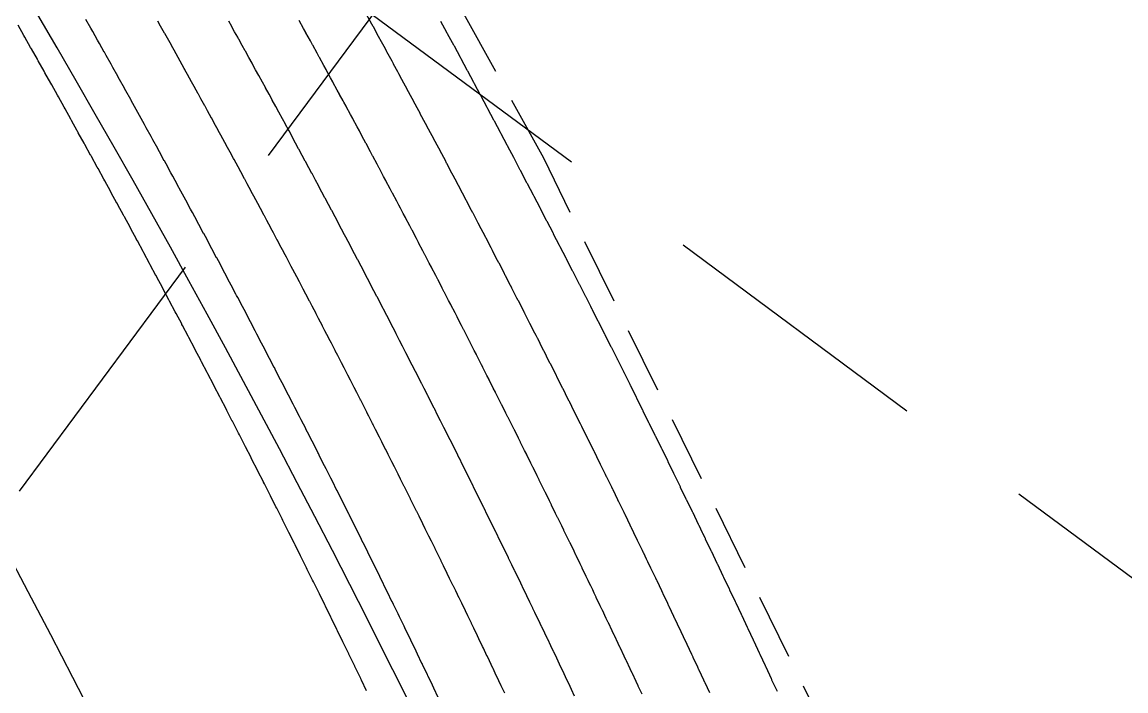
# Model space of a CAD drawing. Header units: feet. Extents: x 2260 to 6199, y 3666 to 7344.
# Drawn here: x 5023.9 to 5077.4, y 4285.1 to 4317.5 of the extents above; entities that cross this region are included whole.
import ezdxf

# ---------------------------------------------------------------- set-up
doc = ezdxf.new("R2010")
doc.units = ezdxf.units.FT
doc.header["$LTSCALE"] = 40
doc.header["$MEASUREMENT"] = 0
doc.linetypes.add('HIDDEN', pattern=[0.375, 0.25, -0.125])
doc.linetypes.add('TIGHT', pattern=[0.12, 0.08, -0.04])
for name, color, linetype in [('BOUNDARY-LINE', 1, 'CONTINUOUS'), ('EOP-PROP', 4, 'CONTINUOUS'), ('ESMT-LINE', 6, 'TIGHT'), ('GRID', 254, 'HIDDEN'), ('PC', 43, 'CONTINUOUS'), ('POND', 5, 'CONTINUOUS')]:
    doc.layers.add(name, color=color, linetype=linetype)

msp = doc.modelspace()

# ---------------------------------------------------------------- hatches: boundary and pattern name
at = {"layer": 'POND'}
h = msp.add_hatch(dxfattribs=at)
h.set_pattern_fill('ANSI31', color=256, scale=60, style=0)
edge = h.paths.add_edge_path()
edge.add_line((4863.353, 6262.326), (4832.613, 6283.584))
edge.add_line((4832.613, 6283.584), (4828.951, 6094.848))
edge.add_line((4828.951, 6094.848), (4828.265, 6021.936))
edge.add_line((4828.265, 6021.936), (4847.632, 5898.393))
edge.add_line((4847.632, 5898.393), (4848.09, 5787.699))
edge.add_line((4848.09, 5787.699), (4853.68, 5749.385))
edge.add_line((4853.68, 5749.385), (4869.801, 5688.769))
edge.add_line((4869.801, 5688.769), (4874.377, 5637.74))
edge.add_line((4874.377, 5637.74), (4884.838, 5598.232))
edge.add_line((4884.838, 5598.232), (4879.893, 5563.291))
edge.add_line((4879.893, 5563.291), (4875.071, 5535.802))
edge.add_line((4875.071, 5535.802), (4886.827, 5492.93))
edge.add_line((4886.827, 5492.93), (4883.048, 5458.457))
edge.add_line((4883.048, 5458.457), (4889.304, 5416.552))
edge.add_line((4889.304, 5416.552), (4906.429, 5313.795))
edge.add_line((4906.429, 5313.795), (4892.003, 5244.123))
edge.add_line((4892.003, 5244.123), (4898.159, 5209.036))
edge.add_line((4898.159, 5209.036), (4893.387, 5196.187))
edge.add_line((4893.387, 5196.187), (4908.411, 5098.29))
edge.add_line((4908.411, 5098.29), (4924.305, 5022.584))
edge.add_line((4924.305, 5022.584), (4923.267, 4983.396))
edge.add_line((4923.267, 4983.396), (4937.517, 4964.849))
edge.add_line((4937.517, 4964.849), (4969.271, 4921.35))
edge.add_line((4969.271, 4921.35), (4967.618, 4860.729))
edge.add_line((4967.618, 4860.729), (4960.155, 4836.434))
edge.add_line((4960.155, 4836.434), (4955.165, 4822.588))
edge.add_line((4955.165, 4822.588), (4971.989, 4795.467))
edge.add_line((4971.989, 4795.467), (4979.836, 4773.672))
edge.add_line((4979.836, 4773.672), (4989.694, 4738.399))
edge.add_line((4989.694, 4738.399), (4988.655, 4699.211))
edge.add_line((4988.655, 4699.211), (4985.504, 4689.558))
edge.add_line((4985.504, 4689.558), (4978.631, 4658.686))
edge.add_line((4978.631, 4658.686), (4976.821, 4640.048))
edge.add_line((4976.821, 4640.048), (4998.817, 4615.764))
edge.add_line((4998.817, 4615.764), (5014.409, 4588.232))
edge.add_line((5014.409, 4588.232), (5041.935, 4510.338))
edge.add_line((5041.935, 4510.338), (5037.43, 4487.518))
edge.add_line((5037.43, 4487.518), (5039.129, 4428.436))
edge.add_line((5039.129, 4428.436), (5050.174, 4396.851))
edge.add_line((5050.174, 4396.851), (5077.994, 4337.697))
edge.add_line((5077.994, 4337.697), (5172.268, 4069.55))
edge.add_line((5172.268, 4069.55), (5191.801, 4095.126))
edge.add_line((5191.801, 4095.126), (5125.439, 4396.171))
edge.add_line((5125.439, 4396.171), (5117.339, 4487.528))
edge.add_line((5117.339, 4487.528), (5073.413, 4643.969))
edge.add_line((5073.413, 4643.969), (5064.898, 4695.709))
edge.add_line((5064.898, 4695.709), (5032.387, 4796.886))
edge.add_line((5032.387, 4796.886), (5027.788, 4859.492))
edge.add_line((5027.788, 4859.492), (5015.99, 4975.615))
edge.add_line((5015.99, 4975.615), (4999.412, 5007.169))
edge.add_line((4999.412, 5007.169), (4995.839, 5066.284))
edge.add_line((4995.839, 5066.284), (4938.691, 5327.031))
edge.add_line((4938.691, 5327.031), (4957.398, 5595.005))
edge.add_line((4957.398, 5595.005), (4940.454, 5946.721))
edge.add_line((4940.454, 5946.721), (4931.046, 6032.46))
edge.add_line((4931.046, 6032.46), (4906.393, 6095.713))
edge.add_line((4906.393, 6095.713), (4865.821, 6172.045))
edge.add_line((4865.821, 6172.045), (4864.54, 6247.036))

# ---------------------------------------------------------------- linework, layer by layer
at = {"layer": 'BOUNDARY-LINE', "color": 7}
msp.add_arc((4565.366, 4048.387), 532.5, 21.23304, 33.99329, dxfattribs=at)
at = {"layer": 'EOP-PROP', "color": 7}
for radius, start in [(518.5, 20.23119), (481.5, 17.55174)]:
    msp.add_arc((4565.366, 4048.387), radius, start, 53.37652, dxfattribs=at)
at = {"layer": 'ESMT-LINE', "color": 7}
for p, q in [((5049.162, 4310.924), (5030.611, 4344.534)), ((5069.526, 4269.545), (5049.162, 4310.924))]:
    msp.add_line(p, q, dxfattribs=at)
at = {"layer": 'GRID', "linetype": 'HIDDEN', "ltscale": 1.35}
for p, q in [((2648.3, 6091.485), (5250.733, 4162.314)), ((5912.098, 5493.185), (4822.913, 4023.884))]:
    msp.add_line(p, q, dxfattribs=at)
at = {"layer": 'PC', "color": 43, "flags": 128}
for points, elevation in [([(5057.206, 4285.019), (5056.984, 4285.497), (5056.975, 4285.517), (5056.919, 4285.637), (5056.696, 4286.116), (5056.686, 4286.136), (5056.63, 4286.256), (5056.406, 4286.735), (5056.397, 4286.754), (5056.341, 4286.873), (5056.116, 4287.353), (5056.107, 4287.372), (5056.051, 4287.491), (5055.825, 4287.971), (5055.816, 4287.99), (5055.76, 4288.108), (5055.534, 4288.588), (5055.524, 4288.608), (5055.469, 4288.725), (5055.241, 4289.205), (5055.232, 4289.225), (5055.176, 4289.341), (5054.948, 4289.822), (5054.938, 4289.841), (5054.883, 4289.958), (5054.654, 4290.438), (5054.644, 4290.458), (5054.589, 4290.573), (5054.359, 4291.054), (5054.35, 4291.074), (5054.295, 4291.189), (5054.206, 4291.374), (5054.151, 4291.489), (5054.009, 4291.784), (5053.999, 4291.804), (5053.944, 4291.918), (5053.713, 4292.399), (5053.703, 4292.418), (5053.648, 4292.533), (5053.416, 4293.013), (5053.406, 4293.033), (5053.351, 4293.147), (5053.118, 4293.627), (5053.108, 4293.647), (5053.053, 4293.761), (5052.82, 4294.241), (5052.81, 4294.26), (5052.754, 4294.375), (5052.52, 4294.854), (5052.51, 4294.873), (5052.455, 4294.988), (5052.22, 4295.467), (5052.21, 4295.486), (5052.154, 4295.601), (5051.919, 4296.079), (5051.91, 4296.099), (5051.853, 4296.213), (5051.618, 4296.691), (5051.608, 4296.711), (5051.551, 4296.825), (5051.316, 4297.303), (5051.306, 4297.323), (5051.249, 4297.437), (5051.012, 4297.915), (5051.002, 4297.934), (5050.946, 4298.048), (5050.709, 4298.526), (5050.698, 4298.545), (5050.642, 4298.659), (5050.404, 4299.136), (5050.394, 4299.156), (5050.337, 4299.27), (5050.098, 4299.747), (5050.088, 4299.766), (5050.031, 4299.88), (5049.792, 4300.356), (5049.782, 4300.376), (5049.725, 4300.49), (5049.485, 4300.966), (5049.475, 4300.985), (5049.417, 4301.1), (5049.178, 4301.575), (5049.167, 4301.595), (5049.11, 4301.709), (5048.869, 4302.184), (5048.859, 4302.203), (5048.795, 4302.329), (5048.737, 4302.444), (5048.56, 4302.792), (5048.55, 4302.812), (5048.492, 4302.926), (5048.251, 4303.398), (5048.25, 4303.401), (5048.244, 4303.411), (5048.233, 4303.433), (5048.175, 4303.546), (5047.934, 4304.018), (5047.923, 4304.038), (5047.865, 4304.152), (5047.622, 4304.626), (5047.612, 4304.645), (5047.553, 4304.759), (5047.31, 4305.232), (5047.3, 4305.252), (5047.241, 4305.366), (5046.997, 4305.839), (5046.986, 4305.858), (5046.927, 4305.972), (5046.683, 4306.445), (5046.673, 4306.464), (5046.613, 4306.578), (5046.368, 4307.051), (5046.358, 4307.07), (5046.299, 4307.184), (5046.053, 4307.656), (5046.042, 4307.676), (5045.983, 4307.789), (5045.737, 4308.261), (5045.726, 4308.281), (5045.667, 4308.394), (5045.42, 4308.866), (5045.409, 4308.885), (5045.35, 4308.999), (5045.102, 4309.47), (5045.092, 4309.489), (5045.032, 4309.603), (5044.868, 4309.914), (5044.773, 4310.093), (5044.713, 4310.207), (5044.465, 4310.677), (5044.454, 4310.697), (5044.394, 4310.811), (5044.145, 4311.28), (5044.134, 4311.3), (5044.073, 4311.414), (5043.824, 4311.883), (5043.813, 4311.902), (5043.752, 4312.016), (5043.502, 4312.485), (5043.492, 4312.505), (5043.431, 4312.619), (5043.18, 4313.087), (5043.169, 4313.106), (5043.108, 4313.221), (5042.857, 4313.689), (5042.846, 4313.708), (5042.785, 4313.822), (5042.533, 4314.29), (5042.523, 4314.309), (5042.461, 4314.424), (5042.209, 4314.89), (5042.198, 4314.91), (5042.136, 4315.024), (5042.088, 4315.113), (5041.884, 4315.491), (5041.873, 4315.51), (5041.811, 4315.625), (5041.558, 4316.091), (5041.547, 4316.11), (5041.485, 4316.224), (5041.231, 4316.69), (5041.22, 4316.709), (5041.158, 4316.824), (5040.903, 4317.289), (5040.893, 4317.309), (5040.83, 4317.423), (5040.575, 4317.888)], 539), ([(5040.577, 4285.107), (5040.323, 4285.636), (5040.291, 4285.702), (5040.289, 4285.705), (5040.034, 4286.233), (5040.002, 4286.3), (5040.001, 4286.303), (5039.745, 4286.83), (5039.713, 4286.897), (5039.711, 4286.9), (5039.455, 4287.427), (5039.423, 4287.494), (5039.421, 4287.497), (5039.165, 4288.023), (5039.132, 4288.09), (5039.13, 4288.093), (5038.873, 4288.619), (5038.84, 4288.687), (5038.839, 4288.689), (5038.581, 4289.215), (5038.548, 4289.282), (5038.546, 4289.285), (5038.288, 4289.81), (5038.255, 4289.878), (5038.253, 4289.881), (5037.995, 4290.405), (5037.961, 4290.473), (5037.959, 4290.476), (5037.7, 4290.999), (5037.666, 4291.068), (5037.665, 4291.07), (5037.405, 4291.593), (5037.371, 4291.662), (5037.37, 4291.665), (5037.109, 4292.187), (5037.075, 4292.256), (5037.074, 4292.259), (5036.812, 4292.781), (5036.778, 4292.85), (5036.777, 4292.852), (5036.515, 4293.374), (5036.481, 4293.443), (5036.479, 4293.446), (5036.217, 4293.967), (5036.182, 4294.036), (5036.181, 4294.039), (5035.918, 4294.559), (5035.883, 4294.628), (5035.882, 4294.631), (5035.619, 4295.151), (5035.583, 4295.22), (5035.582, 4295.223), (5035.573, 4295.242), (5035.309, 4295.761), (5035.283, 4295.812), (5035.281, 4295.815), (5035.018, 4296.332), (5034.983, 4296.401), (5034.976, 4296.414), (5034.975, 4296.416), (5034.974, 4296.419), (5034.71, 4296.935), (5034.674, 4297.005), (5034.673, 4297.007), (5034.408, 4297.525), (5034.372, 4297.595), (5034.37, 4297.598), (5034.104, 4298.115), (5034.068, 4298.186), (5034.067, 4298.189), (5033.8, 4298.705), (5033.764, 4298.776), (5033.762, 4298.779), (5033.495, 4299.295), (5033.459, 4299.365), (5033.457, 4299.368), (5033.19, 4299.884), (5033.153, 4299.954), (5033.152, 4299.957), (5032.883, 4300.472), (5032.847, 4300.543), (5032.845, 4300.546), (5032.576, 4301.061), (5032.539, 4301.132), (5032.538, 4301.135), (5032.269, 4301.649), (5032.231, 4301.72), (5032.23, 4301.723), (5031.96, 4302.236), (5031.923, 4302.308), (5031.921, 4302.311), (5031.651, 4302.824), (5031.626, 4302.871), (5031.612, 4302.898), (5031.341, 4303.41), (5031.303, 4303.482), (5031.301, 4303.485), (5031.03, 4303.997), (5030.992, 4304.069), (5030.99, 4304.072), (5030.719, 4304.583), (5030.68, 4304.655), (5030.679, 4304.658), (5030.406, 4305.169), (5030.368, 4305.241), (5030.366, 4305.244), (5030.093, 4305.754), (5030.055, 4305.826), (5030.053, 4305.829), (5029.78, 4306.339), (5029.741, 4306.411), (5029.739, 4306.414), (5029.465, 4306.924), (5029.426, 4306.996), (5029.424, 4306.999), (5029.15, 4307.508), (5029.111, 4307.58), (5029.109, 4307.583), (5028.834, 4308.091), (5028.827, 4308.105), (5028.795, 4308.164), (5028.793, 4308.167), (5028.517, 4308.675), (5028.478, 4308.748), (5028.476, 4308.751), (5028.2, 4309.258), (5028.16, 4309.331), (5028.159, 4309.334), (5027.882, 4309.84), (5027.842, 4309.914), (5027.84, 4309.917), (5027.563, 4310.423), (5027.523, 4310.496), (5027.521, 4310.499), (5027.244, 4311.005), (5027.203, 4311.078), (5027.201, 4311.081), (5026.923, 4311.586), (5026.883, 4311.66), (5026.881, 4311.663), (5026.602, 4312.167), (5026.561, 4312.241), (5026.56, 4312.244), (5026.55, 4312.261), (5026.271, 4312.765), (5026.239, 4312.822), (5026.238, 4312.825), (5025.958, 4313.328), (5025.917, 4313.402), (5025.915, 4313.405), (5025.635, 4313.908), (5025.593, 4313.982), (5025.591, 4313.985), (5025.311, 4314.487), (5025.269, 4314.562), (5025.267, 4314.565), (5024.986, 4315.067), (5024.944, 4315.141), (5024.942, 4315.144), (5024.661, 4315.645), (5024.619, 4315.72), (5024.617, 4315.723), (5024.334, 4316.224), (5024.292, 4316.298), (5024.29, 4316.302), (5024.008, 4316.802), (5023.965, 4316.877), (5023.963, 4316.88), (5023.68, 4317.379)], 544), ([(5044.051, 4284.795), (5043.838, 4285.243), (5043.767, 4285.392), (5043.764, 4285.398), (5043.55, 4285.845), (5043.523, 4285.902), (5043.308, 4286.349), (5043.264, 4286.44), (5043.261, 4286.446), (5043.047, 4286.892), (5042.975, 4287.042), (5042.972, 4287.048), (5042.757, 4287.493), (5042.685, 4287.643), (5042.682, 4287.649), (5042.466, 4288.093), (5042.394, 4288.243), (5042.391, 4288.249), (5042.175, 4288.694), (5042.102, 4288.843), (5042.099, 4288.849), (5041.882, 4289.293), (5041.809, 4289.443), (5041.806, 4289.449), (5041.589, 4289.893), (5041.516, 4290.043), (5041.513, 4290.049), (5041.296, 4290.492), (5041.222, 4290.642), (5041.219, 4290.648), (5041.001, 4291.091), (5040.927, 4291.24), (5040.924, 4291.247), (5040.706, 4291.689), (5040.632, 4291.839), (5040.629, 4291.845), (5040.41, 4292.287), (5040.336, 4292.437), (5040.332, 4292.443), (5040.113, 4292.884), (5040.039, 4293.035), (5040.035, 4293.041), (5039.816, 4293.482), (5039.741, 4293.632), (5039.738, 4293.638), (5039.517, 4294.079), (5039.442, 4294.229), (5039.439, 4294.235), (5039.218, 4294.675), (5039.143, 4294.826), (5039.14, 4294.832), (5038.919, 4295.271), (5038.843, 4295.422), (5038.84, 4295.428), (5038.618, 4295.867), (5038.542, 4296.018), (5038.539, 4296.024), (5038.317, 4296.463), (5038.241, 4296.613), (5038.237, 4296.619), (5038.217, 4296.659), (5037.994, 4297.098), (5037.938, 4297.208), (5037.935, 4297.214), (5037.713, 4297.65), (5037.637, 4297.8), (5037.631, 4297.812), (5037.629, 4297.815), (5037.625, 4297.822), (5037.403, 4298.257), (5037.326, 4298.407), (5037.323, 4298.414), (5037.099, 4298.851), (5037.022, 4299.001), (5037.019, 4299.008), (5036.794, 4299.444), (5036.716, 4299.595), (5036.713, 4299.601), (5036.488, 4300.037), (5036.41, 4300.188), (5036.407, 4300.195), (5036.182, 4300.63), (5036.104, 4300.781), (5036.1, 4300.787), (5035.874, 4301.223), (5035.796, 4301.374), (5035.793, 4301.38), (5035.566, 4301.815), (5035.488, 4301.966), (5035.484, 4301.972), (5035.258, 4302.407), (5035.179, 4302.558), (5035.175, 4302.564), (5034.948, 4302.998), (5034.869, 4303.149), (5034.866, 4303.155), (5034.638, 4303.589), (5034.559, 4303.74), (5034.555, 4303.746), (5034.327, 4304.179), (5034.274, 4304.279), (5034.244, 4304.337), (5034.015, 4304.77), (5033.935, 4304.921), (5033.932, 4304.927), (5033.703, 4305.36), (5033.623, 4305.511), (5033.619, 4305.517), (5033.39, 4305.949), (5033.309, 4306.1), (5033.306, 4306.107), (5033.076, 4306.538), (5032.995, 4306.69), (5032.991, 4306.696), (5032.761, 4307.127), (5032.68, 4307.278), (5032.676, 4307.285), (5032.445, 4307.715), (5032.364, 4307.867), (5032.361, 4307.873), (5032.129, 4308.303), (5032.048, 4308.455), (5032.044, 4308.461), (5031.812, 4308.891), (5031.73, 4309.042), (5031.727, 4309.049), (5031.494, 4309.478), (5031.479, 4309.507), (5031.413, 4309.63), (5031.409, 4309.636), (5031.176, 4310.065), (5031.094, 4310.216), (5031.09, 4310.223), (5030.857, 4310.651), (5030.774, 4310.803), (5030.771, 4310.809), (5030.537, 4311.237), (5030.454, 4311.389), (5030.451, 4311.395), (5030.217, 4311.823), (5030.133, 4311.974), (5030.13, 4311.981), (5029.895, 4312.408), (5029.812, 4312.56), (5029.808, 4312.566), (5029.573, 4312.993), (5029.489, 4313.145), (5029.486, 4313.151), (5029.25, 4313.577), (5029.166, 4313.729), (5029.163, 4313.735), (5029.143, 4313.771), (5028.907, 4314.197), (5028.842, 4314.313), (5028.839, 4314.32), (5028.602, 4314.745), (5028.518, 4314.897), (5028.514, 4314.903), (5028.277, 4315.328), (5028.193, 4315.48), (5028.189, 4315.486), (5027.952, 4315.911), (5027.867, 4316.063), (5027.863, 4316.069), (5027.625, 4316.493), (5027.54, 4316.646), (5027.536, 4316.652), (5027.298, 4317.076), (5027.212, 4317.228), (5027.209, 4317.234), (5026.97, 4317.657)], 543), ([(5047.276, 4284.998), (5047.103, 4285.364), (5046.993, 4285.595), (5046.988, 4285.605), (5046.815, 4285.97), (5046.704, 4286.202), (5046.7, 4286.211), (5046.526, 4286.576), (5046.415, 4286.808), (5046.41, 4286.817), (5046.236, 4287.181), (5046.193, 4287.27), (5046.019, 4287.634), (5045.951, 4287.776), (5045.946, 4287.786), (5045.771, 4288.149), (5045.659, 4288.381), (5045.655, 4288.39), (5045.48, 4288.753), (5045.367, 4288.985), (5045.363, 4288.995), (5045.187, 4289.357), (5045.075, 4289.589), (5045.07, 4289.599), (5044.894, 4289.96), (5044.781, 4290.193), (5044.777, 4290.202), (5044.6, 4290.564), (5044.487, 4290.796), (5044.482, 4290.805), (5044.306, 4291.167), (5044.192, 4291.399), (5044.187, 4291.408), (5044.01, 4291.769), (5043.896, 4292.001), (5043.892, 4292.011), (5043.714, 4292.371), (5043.6, 4292.603), (5043.595, 4292.613), (5043.417, 4292.973), (5043.303, 4293.205), (5043.298, 4293.214), (5043.12, 4293.574), (5043.005, 4293.806), (5043, 4293.816), (5042.821, 4294.175), (5042.706, 4294.407), (5042.701, 4294.417), (5042.522, 4294.776), (5042.407, 4295.008), (5042.402, 4295.018), (5042.222, 4295.376), (5042.106, 4295.608), (5042.101, 4295.618), (5041.921, 4295.976), (5041.805, 4296.208), (5041.8, 4296.218), (5041.62, 4296.576), (5041.503, 4296.808), (5041.499, 4296.817), (5041.318, 4297.175), (5041.201, 4297.407), (5041.196, 4297.416), (5041.015, 4297.774), (5040.898, 4298.006), (5040.893, 4298.015), (5040.862, 4298.077), (5040.68, 4298.434), (5040.594, 4298.604), (5040.589, 4298.614), (5040.408, 4298.969), (5040.29, 4299.2), (5040.285, 4299.209), (5040.283, 4299.214), (5040.277, 4299.225), (5040.096, 4299.58), (5039.978, 4299.81), (5039.973, 4299.82), (5039.791, 4300.176), (5039.672, 4300.407), (5039.667, 4300.417), (5039.484, 4300.773), (5039.365, 4301.004), (5039.36, 4301.014), (5039.176, 4301.369), (5039.057, 4301.601), (5039.052, 4301.61), (5038.868, 4301.966), (5038.748, 4302.197), (5038.743, 4302.207), (5038.559, 4302.562), (5038.439, 4302.793), (5038.434, 4302.803), (5038.25, 4303.157), (5038.129, 4303.388), (5038.124, 4303.398), (5037.939, 4303.752), (5037.818, 4303.984), (5037.813, 4303.993), (5037.628, 4304.347), (5037.507, 4304.578), (5037.502, 4304.588), (5037.316, 4304.941), (5037.194, 4305.173), (5037.189, 4305.182), (5037.003, 4305.535), (5036.923, 4305.688), (5036.876, 4305.776), (5036.69, 4306.129), (5036.568, 4306.36), (5036.562, 4306.37), (5036.375, 4306.722), (5036.253, 4306.953), (5036.248, 4306.963), (5036.06, 4307.315), (5035.938, 4307.546), (5035.932, 4307.556), (5035.745, 4307.908), (5035.622, 4308.139), (5035.616, 4308.148), (5035.428, 4308.5), (5035.305, 4308.731), (5035.3, 4308.74), (5035.111, 4309.092), (5034.987, 4309.322), (5034.982, 4309.332), (5034.793, 4309.683), (5034.669, 4309.913), (5034.664, 4309.923), (5034.474, 4310.274), (5034.35, 4310.504), (5034.345, 4310.514), (5034.155, 4310.865), (5034.131, 4310.909), (5034.03, 4311.095), (5034.025, 4311.104), (5033.835, 4311.455), (5033.71, 4311.685), (5033.704, 4311.694), (5033.514, 4312.044), (5033.389, 4312.275), (5033.383, 4312.284), (5033.192, 4312.634), (5033.067, 4312.864), (5033.061, 4312.873), (5032.87, 4313.223), (5032.744, 4313.453), (5032.738, 4313.462), (5032.547, 4313.811), (5032.42, 4314.041), (5032.415, 4314.051), (5032.223, 4314.399), (5032.096, 4314.629), (5032.091, 4314.639), (5031.898, 4314.987), (5031.771, 4315.217), (5031.766, 4315.227), (5031.736, 4315.281), (5031.543, 4315.628), (5031.445, 4315.805), (5031.44, 4315.814), (5031.247, 4316.161), (5031.119, 4316.391), (5031.114, 4316.401), (5030.92, 4316.748), (5030.792, 4316.978), (5030.786, 4316.988), (5030.592, 4317.334), (5030.464, 4317.564)], 542), ([(5050.659, 4284.859), (5050.511, 4285.173), (5050.505, 4285.186), (5050.371, 4285.47), (5050.223, 4285.784), (5050.217, 4285.797), (5050.083, 4286.08), (5049.934, 4286.394), (5049.928, 4286.407), (5049.794, 4286.69), (5049.645, 4287.004), (5049.638, 4287.017), (5049.504, 4287.299), (5049.354, 4287.614), (5049.348, 4287.627), (5049.214, 4287.908), (5049.063, 4288.223), (5049.057, 4288.236), (5048.922, 4288.517), (5048.864, 4288.638), (5048.73, 4288.919), (5048.637, 4289.112), (5048.63, 4289.125), (5048.496, 4289.405), (5048.344, 4289.72), (5048.337, 4289.733), (5048.202, 4290.013), (5048.05, 4290.328), (5048.044, 4290.341), (5047.908, 4290.62), (5047.756, 4290.935), (5047.749, 4290.948), (5047.614, 4291.227), (5047.461, 4291.542), (5047.454, 4291.555), (5047.318, 4291.834), (5047.165, 4292.149), (5047.158, 4292.161), (5047.022, 4292.44), (5046.868, 4292.755), (5046.862, 4292.767), (5046.725, 4293.046), (5046.571, 4293.361), (5046.564, 4293.373), (5046.427, 4293.652), (5046.273, 4293.966), (5046.266, 4293.979), (5046.129, 4294.257), (5045.974, 4294.571), (5045.967, 4294.584), (5045.829, 4294.862), (5045.674, 4295.176), (5045.667, 4295.189), (5045.529, 4295.466), (5045.374, 4295.78), (5045.367, 4295.793), (5045.229, 4296.071), (5045.072, 4296.384), (5045.066, 4296.397), (5044.927, 4296.674), (5044.77, 4296.988), (5044.764, 4297.001), (5044.625, 4297.278), (5044.468, 4297.591), (5044.461, 4297.604), (5044.322, 4297.881), (5044.164, 4298.194), (5044.157, 4298.207), (5044.018, 4298.483), (5043.86, 4298.796), (5043.853, 4298.809), (5043.713, 4299.086), (5043.555, 4299.399), (5043.548, 4299.411), (5043.506, 4299.494), (5043.366, 4299.771), (5043.249, 4300), (5043.242, 4300.013), (5043.102, 4300.288), (5042.944, 4300.599), (5042.94, 4300.606), (5042.937, 4300.613), (5042.929, 4300.627), (5042.789, 4300.902), (5042.63, 4301.213), (5042.623, 4301.226), (5042.482, 4301.501), (5042.322, 4301.813), (5042.315, 4301.826), (5042.174, 4302.102), (5042.013, 4302.414), (5042.006, 4302.427), (5041.865, 4302.702), (5041.704, 4303.014), (5041.697, 4303.026), (5041.555, 4303.301), (5041.393, 4303.613), (5041.386, 4303.626), (5041.244, 4303.901), (5041.082, 4304.212), (5041.075, 4304.225), (5040.933, 4304.499), (5040.77, 4304.811), (5040.763, 4304.824), (5040.62, 4305.098), (5040.458, 4305.409), (5040.451, 4305.422), (5040.307, 4305.696), (5040.144, 4306.007), (5040.137, 4306.02), (5039.994, 4306.294), (5039.83, 4306.605), (5039.823, 4306.618), (5039.679, 4306.891), (5039.571, 4307.097), (5039.509, 4307.215), (5039.364, 4307.488), (5039.2, 4307.799), (5039.193, 4307.812), (5039.048, 4308.085), (5038.884, 4308.396), (5038.877, 4308.408), (5038.731, 4308.681), (5038.566, 4308.992), (5038.559, 4309.005), (5038.414, 4309.277), (5038.249, 4309.587), (5038.242, 4309.6), (5038.096, 4309.873), (5037.93, 4310.183), (5037.923, 4310.196), (5037.777, 4310.468), (5037.611, 4310.778), (5037.604, 4310.79), (5037.457, 4311.063), (5037.291, 4311.372), (5037.283, 4311.385), (5037.137, 4311.657), (5036.97, 4311.966), (5036.963, 4311.979), (5036.815, 4312.251), (5036.783, 4312.31), (5036.648, 4312.56), (5036.641, 4312.573), (5036.493, 4312.845), (5036.326, 4313.153), (5036.319, 4313.166), (5036.171, 4313.438), (5036.003, 4313.746), (5035.995, 4313.759), (5035.847, 4314.03), (5035.679, 4314.339), (5035.672, 4314.352), (5035.523, 4314.623), (5035.354, 4314.931), (5035.347, 4314.944), (5035.198, 4315.215), (5035.029, 4315.523), (5035.022, 4315.536), (5034.873, 4315.806), (5034.703, 4316.114), (5034.696, 4316.127), (5034.546, 4316.397), (5034.376, 4316.705), (5034.369, 4316.718), (5034.329, 4316.79), (5034.179, 4317.06), (5034.048, 4317.296), (5034.041, 4317.309), (5033.891, 4317.578)], 541), ([(5053.931, 4284.947), (5053.746, 4285.343), (5053.738, 4285.359), (5053.643, 4285.561), (5053.457, 4285.957), (5053.45, 4285.974), (5053.355, 4286.175), (5053.168, 4286.572), (5053.16, 4286.588), (5053.066, 4286.789), (5052.878, 4287.186), (5052.87, 4287.202), (5052.776, 4287.402), (5052.588, 4287.8), (5052.58, 4287.816), (5052.485, 4288.016), (5052.296, 4288.413), (5052.288, 4288.429), (5052.194, 4288.628), (5052.004, 4289.026), (5051.996, 4289.042), (5051.902, 4289.241), (5051.711, 4289.639), (5051.703, 4289.655), (5051.609, 4289.853), (5051.535, 4290.006), (5051.44, 4290.204), (5051.323, 4290.448), (5051.315, 4290.464), (5051.22, 4290.662), (5051.028, 4291.06), (5051.02, 4291.076), (5050.925, 4291.273), (5050.733, 4291.671), (5050.725, 4291.687), (5050.63, 4291.884), (5050.437, 4292.281), (5050.429, 4292.297), (5050.333, 4292.494), (5050.14, 4292.891), (5050.132, 4292.907), (5050.036, 4293.104), (5049.843, 4293.501), (5049.834, 4293.517), (5049.738, 4293.714), (5049.544, 4294.111), (5049.536, 4294.127), (5049.44, 4294.323), (5049.245, 4294.72), (5049.237, 4294.736), (5049.14, 4294.932), (5048.945, 4295.329), (5048.937, 4295.345), (5048.84, 4295.541), (5048.645, 4295.937), (5048.636, 4295.953), (5048.539, 4296.149), (5048.343, 4296.545), (5048.335, 4296.561), (5048.237, 4296.757), (5048.041, 4297.153), (5048.033, 4297.169), (5047.935, 4297.365), (5047.738, 4297.76), (5047.73, 4297.776), (5047.632, 4297.972), (5047.434, 4298.367), (5047.426, 4298.383), (5047.328, 4298.579), (5047.13, 4298.974), (5047.122, 4298.99), (5047.023, 4299.185), (5046.825, 4299.58), (5046.816, 4299.596), (5046.718, 4299.792), (5046.519, 4300.186), (5046.51, 4300.202), (5046.411, 4300.397), (5046.212, 4300.791), (5046.203, 4300.807), (5046.15, 4300.912), (5046.051, 4301.107), (5045.904, 4301.396), (5045.896, 4301.412), (5045.797, 4301.607), (5045.598, 4301.998), (5045.595, 4302.003), (5045.591, 4302.012), (5045.581, 4302.03), (5045.482, 4302.224), (5045.282, 4302.616), (5045.273, 4302.632), (5045.174, 4302.826), (5044.972, 4303.219), (5044.964, 4303.236), (5044.863, 4303.43), (5044.662, 4303.823), (5044.653, 4303.839), (5044.553, 4304.034), (5044.35, 4304.426), (5044.342, 4304.442), (5044.241, 4304.637), (5044.038, 4305.029), (5044.029, 4305.045), (5043.929, 4305.239), (5043.725, 4305.632), (5043.717, 4305.648), (5043.616, 4305.842), (5043.412, 4306.234), (5043.403, 4306.25), (5043.302, 4306.444), (5043.097, 4306.835), (5043.089, 4306.851), (5042.987, 4307.045), (5042.782, 4307.437), (5042.773, 4307.453), (5042.672, 4307.646), (5042.466, 4308.038), (5042.458, 4308.054), (5042.356, 4308.247), (5042.22, 4308.505), (5042.141, 4308.654), (5042.039, 4308.848), (5041.832, 4309.238), (5041.823, 4309.254), (5041.721, 4309.448), (5041.514, 4309.838), (5041.505, 4309.854), (5041.402, 4310.048), (5041.195, 4310.437), (5041.186, 4310.453), (5041.083, 4310.647), (5040.876, 4311.036), (5040.867, 4311.052), (5040.763, 4311.246), (5040.555, 4311.635), (5040.546, 4311.651), (5040.442, 4311.844), (5040.234, 4312.233), (5040.225, 4312.249), (5040.121, 4312.443), (5039.912, 4312.831), (5039.903, 4312.847), (5039.799, 4313.04), (5039.589, 4313.428), (5039.58, 4313.444), (5039.476, 4313.638), (5039.436, 4313.712), (5039.266, 4314.025), (5039.257, 4314.041), (5039.152, 4314.235), (5038.942, 4314.622), (5038.933, 4314.638), (5038.828, 4314.831), (5038.617, 4315.218), (5038.608, 4315.234), (5038.503, 4315.427), (5038.291, 4315.814), (5038.282, 4315.83), (5038.177, 4316.023), (5037.965, 4316.41), (5037.956, 4316.426), (5037.85, 4316.618), (5037.638, 4317.005), (5037.628, 4317.021), (5037.523, 4317.213), (5037.31, 4317.599)], 540), ([(5060.485, 4285.076), (5060.226, 4285.637), (5060.215, 4285.66), (5060.197, 4285.699), (5059.938, 4286.26), (5059.927, 4286.283), (5059.909, 4286.321), (5059.648, 4286.883), (5059.637, 4286.905), (5059.62, 4286.943), (5059.358, 4287.505), (5059.347, 4287.528), (5059.33, 4287.565), (5059.067, 4288.127), (5059.056, 4288.15), (5059.039, 4288.186), (5058.775, 4288.748), (5058.764, 4288.771), (5058.747, 4288.807), (5058.482, 4289.369), (5058.471, 4289.392), (5058.455, 4289.427), (5058.189, 4289.99), (5058.178, 4290.013), (5058.161, 4290.047), (5057.895, 4290.611), (5057.883, 4290.634), (5057.867, 4290.667), (5057.6, 4291.231), (5057.588, 4291.254), (5057.573, 4291.287), (5057.304, 4291.851), (5057.293, 4291.873), (5057.277, 4291.906), (5057.007, 4292.47), (5056.996, 4292.493), (5056.981, 4292.525), (5056.876, 4292.742), (5056.861, 4292.774), (5056.695, 4293.12), (5056.684, 4293.143), (5056.668, 4293.175), (5056.397, 4293.738), (5056.386, 4293.761), (5056.37, 4293.793), (5056.099, 4294.356), (5056.087, 4294.379), (5056.072, 4294.411), (5055.799, 4294.973), (5055.788, 4294.996), (5055.772, 4295.028), (5055.499, 4295.59), (5055.487, 4295.613), (5055.472, 4295.645), (5055.198, 4296.207), (5055.186, 4296.229), (5055.171, 4296.262), (5054.896, 4296.823), (5054.885, 4296.846), (5054.869, 4296.878), (5054.594, 4297.439), (5054.582, 4297.462), (5054.566, 4297.494), (5054.291, 4298.054), (5054.279, 4298.077), (5054.263, 4298.109), (5053.986, 4298.669), (5053.975, 4298.692), (5053.959, 4298.725), (5053.682, 4299.284), (5053.67, 4299.307), (5053.654, 4299.339), (5053.376, 4299.898), (5053.364, 4299.921), (5053.348, 4299.954), (5053.07, 4300.512), (5053.058, 4300.535), (5053.042, 4300.568), (5052.762, 4301.126), (5052.751, 4301.149), (5052.734, 4301.182), (5052.455, 4301.739), (5052.443, 4301.762), (5052.426, 4301.795), (5052.146, 4302.352), (5052.134, 4302.375), (5052.117, 4302.408), (5051.836, 4302.965), (5051.825, 4302.987), (5051.808, 4303.02), (5051.526, 4303.577), (5051.514, 4303.599), (5051.439, 4303.747), (5051.423, 4303.78), (5051.215, 4304.188), (5051.203, 4304.211), (5051.186, 4304.244), (5050.905, 4304.797), (5050.904, 4304.798), (5050.898, 4304.81), (5050.885, 4304.835), (5050.868, 4304.869), (5050.586, 4305.421), (5050.574, 4305.444), (5050.556, 4305.477), (5050.272, 4306.032), (5050.26, 4306.054), (5050.243, 4306.088), (5049.958, 4306.642), (5049.946, 4306.664), (5049.929, 4306.698), (5049.643, 4307.252), (5049.631, 4307.274), (5049.614, 4307.308), (5049.328, 4307.861), (5049.316, 4307.884), (5049.298, 4307.917), (5049.011, 4308.47), (5048.999, 4308.493), (5048.982, 4308.526), (5048.694, 4309.079), (5048.682, 4309.101), (5048.664, 4309.135), (5048.376, 4309.687), (5048.364, 4309.71), (5048.346, 4309.744), (5048.058, 4310.295), (5048.045, 4310.318), (5048.027, 4310.352), (5047.738, 4310.902), (5047.726, 4310.925), (5047.708, 4310.959), (5047.516, 4311.323), (5047.405, 4311.532), (5047.388, 4311.566), (5047.097, 4312.116), (5047.084, 4312.139), (5047.066, 4312.173), (5046.775, 4312.723), (5046.763, 4312.745), (5046.744, 4312.78), (5046.453, 4313.329), (5046.44, 4313.351), (5046.422, 4313.386), (5046.129, 4313.934), (5046.117, 4313.957), (5046.098, 4313.992), (5045.805, 4314.539), (5045.793, 4314.562), (5045.774, 4314.597), (5045.481, 4315.144), (5045.468, 4315.167), (5045.449, 4315.202), (5045.155, 4315.748), (5045.142, 4315.771), (5045.123, 4315.807), (5044.829, 4316.352), (5044.816, 4316.375), (5044.797, 4316.411), (5044.74, 4316.515), (5044.502, 4316.956), (5044.489, 4316.979), (5044.469, 4317.015), (5044.174, 4317.559)], 538)]:
    msp.add_lwpolyline(points, dxfattribs=dict(at, elevation=elevation))

doc.saveas('drawing.dxf')
